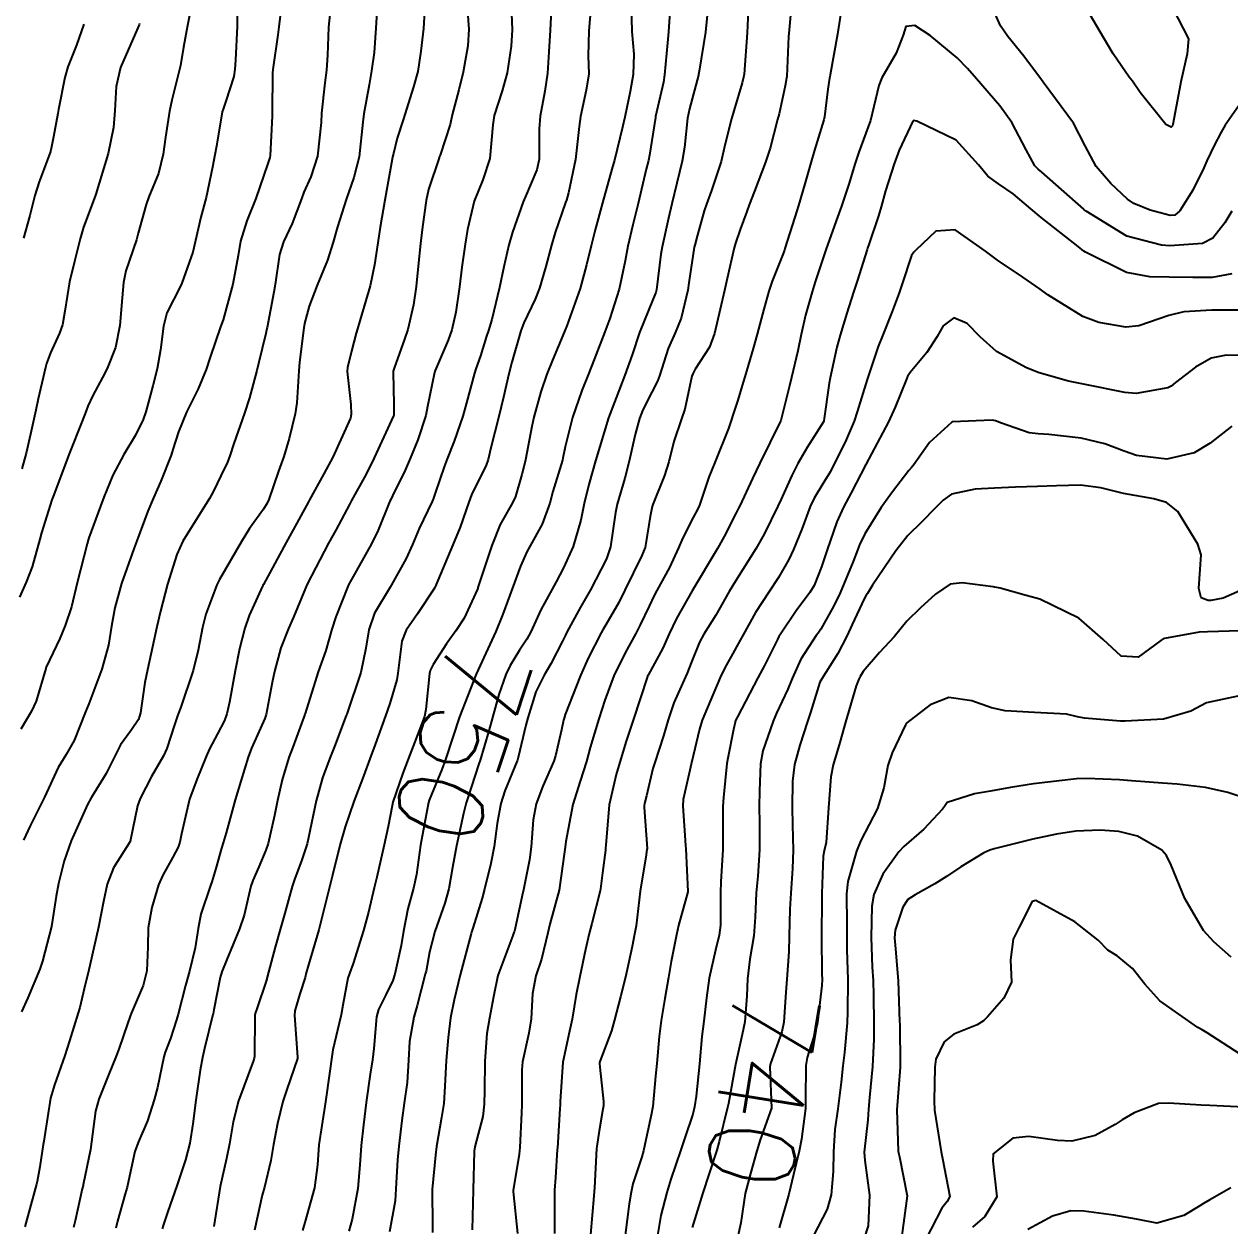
# Model space of a CAD drawing. Header units: metres. Extents: x 318500 to 325275, y 7408834 to 7428799.
# Drawn here: x 319909.2 to 319965.3, y 7410968.1 to 7411024 of the extents above; entities that cross this region are included whole.
import ezdxf
from ezdxf.enums import TextEntityAlignment as Align

# ---------------------------------------------------------------- set-up
doc = ezdxf.new("R2010")
doc.units = ezdxf.units.M
doc.header["$MEASUREMENT"] = 0
for name, color, linetype in [('Cotas', 45, 'Continuous'), ('Curvas de Nivel 1m', 11, 'Continuous'), ('Curvas de Nivel 5m', 15, 'Continuous'), ('Linha Férrea', 20, 'Continuous')]:
    doc.layers.add(name, color=color, linetype=linetype)
doc.styles.add('Style-STANDARD', font='STANDARD.shx')

msp = doc.modelspace()

# ---------------------------------------------------------------- linework, layer by layer
at = {"layer": 'Curvas de Nivel 1m', "flags": 128}
for points, elevation in [([(319917.139, 7411025.507), (319916.838, 7411023.967), (319916.65, 7411022.95), (319916.507, 7411022.106), (319916.473, 7411021.972), (319916.098, 7411020.495), (319915.991, 7411019.976), (319915.806, 7411018.764), (319915.703, 7411017.979), (319915.479, 7411017.072), (319915.035, 7411015.985), (319914.907, 7411015.634), (319914.535, 7411014.302), (319914.47, 7411014.052), (319914.451, 7411013.991), (319913.965, 7411012.541), (319913.848, 7411012), (319913.784, 7411011.291), (319913.682, 7411010.002), (319913.485, 7411008.985), (319913.087, 7411008.01), (319912.868, 7411007.589), (319912.431, 7411006.749), (319912.199, 7411006.248), (319912.114, 7411006.025), (319911.937, 7411005.549), (319911.329, 7411004.036), (319911.071, 7411003.358), (319910.581, 7411002.047), (319910.524, 7411001.891), (319910.36, 7411001.397), (319910.04, 7411000.358), (319909.955, 7411000.054), (319909.61, 7410998.775), (319909.317, 7410998.06), (319909.012, 7410997.36)], 761), ([(319921.257, 7411025.329), (319921.08, 7411023.906), (319921.038, 7411023.525), (319920.802, 7411021.908), (319920.789, 7411021.757), (319920.773, 7411019.908), (319920.767, 7411019.749), (319920.682, 7411017.909), (319920.664, 7411017.824), (319920.576, 7411017.547), (319920.01, 7411015.918), (319919.592, 7411014.876), (319919.301, 7411013.928), (319919.186, 7411013.264), (319918.941, 7411011.933), (319918.483, 7411010.27), (319918.367, 7411009.942), (319917.883, 7411008.524), (319917.695, 7411007.951), (319917.332, 7411007.061), (319916.784, 7411005.965), (319916.411, 7411005.052), (319916.149, 7411004.226), (319916.064, 7411003.973), (319915.595, 7411002.764), (319915.255, 7411001.981), (319914.987, 7411001.357), (319914.478, 7410999.989), (319914.336, 7410999.615), (319913.754, 7410997.998), (319913.444, 7410996.862), (319913.3, 7410996.005), (319913.153, 7410995.131), (319912.844, 7410994.011), (319912.244, 7410992.406), (319912.089, 7410992.022), (319911.552, 7410990.698), (319911.181, 7410990.035), (319910.813, 7410989.429), (319910.18, 7410988.05), (319909.505, 7410986.719), (319909.202, 7410986.06)], 759), ([(319941.082, 7411025.246), (319940.936, 7411023.646), (319940.642, 7411021.845), (319940.612, 7411021.678), (319940.605, 7411021.65), (319940.183, 7411020.088), (319940.099, 7411019.655), (319939.959, 7411018.287), (319939.849, 7411017.657), (319939.598, 7411016.631), (319939.368, 7411015.662), (319939.217, 7411014.997), (319938.918, 7411013.666), (319938.861, 7411013.33), (319938.654, 7411011.668), (319938.624, 7411011.543), (319938.496, 7411011.243), (319937.868, 7411009.679), (319937.514, 7411008.635), (319937.185, 7411007.689), (319936.974, 7411007.16), (319936.42, 7411005.7), (319935.819, 7411003.709), (319935.497, 7411002.599), (319935.292, 7411001.716), (319935.138, 7411000.939), (319934.78, 7410999.723), (319934.33, 7410998.724), (319933.987, 7410998.07), (319933.801, 7410997.735), (319933.273, 7410996.773), (319932.799, 7410995.745), (319932.623, 7410995.408), (319932.277, 7410994.893), (319931.845, 7410994.178), (319931.649, 7410993.759), (319931.324, 7410992.837), (319931.024, 7410991.768), (319930.857, 7410991.144), (319930.443, 7410989.777), (319930.384, 7410989.601), (319930.199, 7410989.026), (319929.891, 7410988.078), (319929.798, 7410987.786), (319929.677, 7410987.29), (319929.352, 7410985.792), (319929.155, 7410984.785), (319928.984, 7410983.797), (319928.803, 7410983.117), (319928.345, 7410981.806), (319928.09, 7410980.837), (319927.929, 7410979.964), (319927.896, 7410979.812), (319927.517, 7410978.356), (319927.365, 7410977.817), (319927.164, 7410976.688), (319927.11, 7410975.819), (319927.053, 7410974.776), (319926.919, 7410973.821), (319926.796, 7410973.014), (319926.667, 7410971.823), (319926.608, 7410971.176), (319926.531, 7410969.824), (319926.489, 7410969.27), (319926.222, 7410967.827)], 749), ([(319942.953, 7411025.349), (319942.865, 7411023.617), (319942.725, 7411021.703), (319942.717, 7411021.619), (319942.705, 7411021.553), (319942.635, 7411021.294), (319942.25, 7411019.991), (319942.136, 7411019.627), (319941.832, 7411018.39), (319941.655, 7411017.634), (319941.218, 7411016.292), (319940.975, 7411015.644), (319940.868, 7411015.332), (319940.538, 7411014.168), (319940.433, 7411013.749), (319940.412, 7411013.651), (319940.165, 7411011.994), (319940.109, 7411011.654), (319939.798, 7411010.345), (319939.52, 7411009.66), (319939.196, 7411008.936), (319938.798, 7411007.667), (319938.704, 7411007.41), (319938.438, 7411006.897), (319938.023, 7411006.079), (319937.869, 7411005.678), (319937.668, 7411004.937), (319937.383, 7411003.685), (319937.174, 7411002.903), (319936.82, 7411001.693), (319936.75, 7411001.309), (319936.52, 7410999.697), (319936.334, 7410999.14), (319935.582, 7410997.711), (319935.123, 7410996.903), (319934.48, 7410995.727), (319934.417, 7410995.599), (319934.284, 7410995.312), (319933.739, 7410994.264), (319933.422, 7410993.738), (319933.038, 7410992.956), (319932.667, 7410991.746), (319932.58, 7410991.401), (319932.212, 7410989.905), (319932.184, 7410989.776), (319932.172, 7410989.751), (319931.598, 7410988.35), (319931.413, 7410987.762), (319931.239, 7410986.832), (319931.1, 7410985.766), (319930.945, 7410984.971), (319930.651, 7410983.772), (319930.538, 7410983.36), (319930.103, 7410981.963), (319930.062, 7410981.819), (319930.048, 7410981.781), (319930.032, 7410981.714), (319929.522, 7410979.788), (319929.231, 7410978.624), (319929.07, 7410977.795), (319928.962, 7410976.87), (319928.863, 7410975.797), (319928.812, 7410974.602), (319928.757, 7410973.799), (319928.644, 7410973.146), (319928.419, 7410971.803), (319928.364, 7410971.404), (319928.22, 7410969.806), (319928.229, 7410968.111), (319928.227, 7410967.805)], 748), ([(319944.969, 7411025.304), (319944.804, 7411023.589), (319944.798, 7411023.449), (319944.716, 7411021.589), (319944.708, 7411021.52), (319944.634, 7411021.162), (319944.355, 7411019.853), (319944.291, 7411019.595), (319943.937, 7411018.253), (319943.731, 7411017.603), (319943.21, 7411016.254), (319942.969, 7411015.614), (319942.857, 7411015.314), (319942.543, 7411014.473), (319942.329, 7411013.828), (319942.273, 7411013.624), (319941.944, 7411012.193), (319941.82, 7411011.63), (319941.621, 7411010.762), (319941.355, 7411009.637), (319941.114, 7411008.997), (319940.455, 7411007.966), (319940.34, 7411007.762), (319940.304, 7411007.651), (319939.966, 7411006.115), (319939.813, 7411005.656), (319939.462, 7411004.607), (319939.222, 7411003.662), (319939.026, 7411003.028), (319938.476, 7411001.669), (319938.45, 7411001.588), (319938.362, 7411001.114), (319938.161, 7410999.854), (319938.12, 7410999.673), (319937.968, 7410999.307), (319937.186, 7410997.687), (319936.893, 7410997.11), (319936.296, 7410996.07), (319936.157, 7410995.837), (319936.079, 7410995.703), (319935.468, 7410994.516), (319935.117, 7410993.717), (319934.41, 7410991.896), (319934.356, 7410991.728), (319934.328, 7410991.64), (319934.232, 7410991.185), (319933.961, 7410989.986), (319933.876, 7410989.733), (319933.358, 7410988.573), (319933.054, 7410987.741), (319932.921, 7410986.994), (319932.827, 7410985.743), (319932.751, 7410985.144), (319932.457, 7410983.747), (319932.395, 7410983.479), (319932.105, 7410982.104), (319932.039, 7410981.813), (319932.02, 7410981.751), (319931.969, 7410981.622), (319931.278, 7410979.762), (319931.072, 7410978.757), (319930.884, 7410977.767), (319930.751, 7410977.058), (319930.67, 7410975.77), (319930.647, 7410974.411), (319930.637, 7410973.77), (319930.569, 7410973.193), (319930.198, 7410971.777), (319930.168, 7410971.576), (319930.121, 7410969.777), (319930.07, 7410967.926)], 747), ([(319965.728, 7411020.208), (319965.109, 7411019.323), (319964.927, 7411019.003), (319964.596, 7411018.379), (319964.257, 7411017.662), (319964.115, 7411017.335), (319963.607, 7411016.302), (319963.005, 7411015.346), (319962.767, 7411015.138), (319962.557, 7411015.118), (319961.626, 7411015.364), (319960.86, 7411015.673), (319960.565, 7411015.875), (319959.79, 7411016.61), (319959.113, 7411017.402), (319958.594, 7411018.369), (319958.061, 7411019.415), (319956.638, 7411021.327), (319956.56, 7411021.431), (319955.741, 7411022.533), (319955.003, 7411023.455), (319954.667, 7411023.954), (319953.999, 7411025.47)], 746), ([(319923.513, 7411025.042), (319923.399, 7411023.879), (319923.349, 7411022.582), (319923.302, 7411021.88), (319923.223, 7411021.29), (319923.07, 7411019.883), (319923.045, 7411019.442), (319922.879, 7411017.886), (319922.57, 7411016.925), (319922.249, 7411016.207), (319922.128, 7411015.894), (319921.697, 7411014.744), (319921.304, 7411013.902), (319921.111, 7411013.314), (319920.905, 7411011.906), (319920.85, 7411011.553), (319920.535, 7411009.909), (319920.524, 7411009.865), (319920.476, 7411009.629), (319920.138, 7411008.231), (319920.059, 7411007.916), (319919.714, 7411006.638), (319919.483, 7411005.924), (319918.985, 7411004.511), (319918.796, 7411003.934), (319918.688, 7411003.644), (319918.386, 7411003.006), (319918.033, 7411002.287), (319917.848, 7411001.948), (319917.277, 7411001.035), (319916.617, 7410999.966), (319916.334, 7410999.351), (319915.902, 7410997.974), (319915.575, 7410996.703), (319915.401, 7410995.979), (319915.206, 7410995.051), (319914.966, 7410993.983), (319914.84, 7410993.398), (319914.648, 7410991.986), (319914.554, 7410991.668), (319914.228, 7410991.189), (319913.717, 7410990.498), (319913.459, 7410990.001), (319913.043, 7410989.162), (319912.348, 7410988.017), (319912.177, 7410987.717), (319911.41, 7410986.031), (319911.095, 7410985.087), (319910.821, 7410984.04), (319910.718, 7410983.444), (319910.51, 7410982.044), (319910.084, 7410980.429), (319909.987, 7410980.145), (319909.953, 7410980.051), (319909.4, 7410978.713), (319909.104, 7410978.059)], 758), ([(319925.653, 7411024.867), (319925.593, 7411023.846), (319925.514, 7411022.712), (319925.399, 7411021.849), (319925.281, 7411021.2), (319925.036, 7411019.854), (319924.988, 7411019.47), (319924.814, 7411017.856), (319924.57, 7411016.886), (319924.208, 7411015.865), (319923.814, 7411014.598), (319923.609, 7411013.874), (319923.347, 7411013.048), (319922.866, 7411011.885), (319922.49, 7411010.896), (319922.272, 7411010.102), (319922.236, 7411009.892), (319922.049, 7411008.301), (319922.015, 7411007.894), (319921.916, 7411006.407), (319921.839, 7411005.896), (319921.565, 7411004.741), (319921.31, 7411003.901), (319921.061, 7411003.232), (319920.611, 7411001.908), (319920.538, 7411001.737), (319920.363, 7411001.457), (319919.713, 7411000.556), (319919.322, 7410999.925), (319918.322, 7410998.187), (319918.197, 7410997.942), (319917.685, 7410996.564), (319917.527, 7410995.951), (319917.327, 7410994.901), (319917.101, 7410993.957), (319916.513, 7410992.237), (319916.418, 7410991.967), (319916.367, 7410991.839), (319916.232, 7410991.428), (319915.865, 7410990.324), (319915.707, 7410989.975), (319915.158, 7410989.017), (319914.626, 7410987.986), (319914.511, 7410987.652), (319914.16, 7410985.99), (319913.382, 7410984.761), (319913.099, 7410984.005), (319912.923, 7410983.202), (319912.682, 7410982.011), (319912.288, 7410980.223), (319912.244, 7410980.018), (319912.212, 7410979.884), (319912.07, 7410979.336), (319911.813, 7410978.264), (319911.746, 7410978.025), (319911.34, 7410976.721), (319911.124, 7410976.033), (319910.636, 7410974.677), (319910.454, 7410974.043), (319910.172, 7410972.246), (319910.147, 7410972.047), (319910.121, 7410971.894), (319909.952, 7410970.858), (319909.828, 7410970.165), (319909.802, 7410970.051), (319909.401, 7410968.572), (319909.262, 7410968.056)], 757), ([(319927.855, 7411024.635), (319927.804, 7411023.819), (319927.695, 7411022.774), (319927.543, 7411021.821), (319927.347, 7411021.105), (319926.945, 7411019.827), (319926.863, 7411019.571), (319926.593, 7411018.724), (319926.409, 7411018.006), (319926.371, 7411017.833), (319926.322, 7411017.578), (319926.02, 7411015.838), (319925.803, 7411014.579), (319925.681, 7411013.843), (319925.538, 7411012.822), (319925.337, 7411011.847), (319924.852, 7411010.222), (319924.74, 7411009.856), (319924.681, 7411009.653), (319924.464, 7411008.807), (319924.272, 7411008.044), (319924.257, 7411007.863), (319924.427, 7411006.332), (319924.451, 7411005.86), (319924.418, 7411005.694), (319923.595, 7411003.872), (319923.169, 7411003.098), (319922.506, 7411001.888), (319922.459, 7411001.798), (319922.366, 7411001.634), (319921.747, 7411000.498), (319921.423, 7410999.899), (319920.362, 7410997.951), (319920.338, 7410997.91), (319920.319, 7410997.871), (319919.704, 7410996.514), (319919.495, 7410995.922), (319919.25, 7410994.951), (319919.047, 7410993.928), (319918.787, 7410992.473), (319918.666, 7410991.934), (319918.55, 7410991.621), (319918.226, 7410991), (319917.854, 7410990.307), (319917.696, 7410989.948), (319917.264, 7410988.884), (319916.929, 7410987.959), (319916.554, 7410986.354), (319916.474, 7410985.965), (319916.393, 7410985.73), (319916.149, 7410985.265), (319915.68, 7410984.431), (319915.482, 7410983.976), (319915.17, 7410982.923), (319915, 7410981.981), (319914.982, 7410981.09), (319914.945, 7410979.981), (319914.762, 7410979.291), (319914.211, 7410977.988), (319914.166, 7410977.871), (319914.043, 7410977.513), (319913.651, 7410976.371), (319913.513, 7410975.998), (319913.176, 7410975.167), (319912.7, 7410974.009), (319912.552, 7410973.451), (319912.371, 7410972.014), (319912.319, 7410971.66), (319911.979, 7410970.019), (319911.973, 7410969.986), (319911.937, 7410969.832), (319911.598, 7410968.341), (319911.527, 7410968.026)], 756), ([(319933.754, 7411024.659), (319933.703, 7411023.74), (319933.65, 7411022.74), (319933.577, 7411021.741), (319933.462, 7411020.907), (319933.24, 7411019.744), (319933.193, 7411019.152), (319933.188, 7411017.744), (319933.08, 7411017.24), (319932.563, 7411016.003), (319932.455, 7411015.752), (319931.952, 7411014.346), (319931.789, 7411013.761), (319931.552, 7411012.727), (319931.346, 7411011.767), (319930.991, 7411010.278), (319930.834, 7411009.775), (319930.75, 7411009.502), (319930.462, 7411008.589), (319930.252, 7411007.984), (319930.188, 7411007.784), (319929.817, 7411006.401), (319929.641, 7411005.792), (319929.231, 7411004.62), (319928.92, 7411003.802), (319928.776, 7411003.423), (319928.377, 7411002.253), (319928.261, 7411001.922), (319928.213, 7411001.812), (319927.604, 7411000.565), (319927.293, 7410999.82), (319926.998, 7410999.159), (319926.321, 7410997.935), (319926.254, 7410997.831), (319925.53, 7410996.613), (319925.266, 7410995.845), (319925.13, 7410994.994), (319924.895, 7410993.85), (319924.241, 7410991.911), (319924.221, 7410991.86), (319923.667, 7410990.419), (319923.457, 7410989.871), (319923.118, 7410988.955), (319922.813, 7410987.881), (319922.462, 7410986.185), (319922.394, 7410985.886), (319922.341, 7410985.703), (319922.149, 7410985.135), (319921.806, 7410984.222), (319921.693, 7410983.894), (319921.353, 7410982.656), (319921.146, 7410981.9), (319920.912, 7410981.082), (319920.606, 7410979.905), (319920.487, 7410979.492), (319920.054, 7410978.208), (319919.972, 7410977.99), (319919.961, 7410977.911), (319919.951, 7410975.981), (319919.94, 7410975.911), (319919.902, 7410975.795), (319919.209, 7410973.922), (319918.957, 7410972.954), (319918.783, 7410971.928), (319918.643, 7410971.247), (319918.355, 7410969.934), (319918.053, 7410968.07)], 753), ([(319935.592, 7411024.801), (319935.498, 7411023.717), (319935.479, 7411022.548), (319935.502, 7411021.717), (319935.388, 7411020.96), (319935.113, 7411019.722), (319935.056, 7411019.27), (319934.89, 7411017.725), (319934.565, 7411016.182), (319934.459, 7411015.833), (319934.424, 7411015.731), (319933.942, 7411014.333), (319933.763, 7411013.738), (319933.501, 7411012.754), (319933.207, 7411011.743), (319933.004, 7411011.235), (319932.484, 7411010.126), (319932.343, 7411009.752), (319931.926, 7411008.29), (319931.784, 7411007.76), (319931.529, 7411006.668), (319931.313, 7411005.767), (319930.939, 7411004.306), (319930.813, 7411003.774), (319930.709, 7411003.461), (319930.386, 7411002.817), (319930.043, 7411002.117), (319929.92, 7411001.787), (319929.521, 7411000.624), (319929.18, 7410999.797), (319928.353, 7410997.842), (319928.337, 7410997.81), (319928.32, 7410997.78), (319927.53, 7410996.589), (319927, 7410995.823), (319926.797, 7410995.31), (319926.614, 7410993.826), (319926.566, 7410993.518), (319926.246, 7410992.417), (319926.048, 7410991.833), (319925.561, 7410990.499), (319925.319, 7410989.843), (319925.016, 7410989.03), (319924.576, 7410987.854), (319924.168, 7410986.671), (319923.938, 7410985.863), (319923.584, 7410984.423), (319923.44, 7410983.87), (319923.18, 7410982.808), (319922.936, 7410981.877), (319922.455, 7410980.256), (319922.358, 7410979.886), (319922.303, 7410979.66), (319922.065, 7410978.901), (319921.831, 7410978.115), (319921.807, 7410977.892), (319921.956, 7410975.955), (319921.95, 7410975.891), (319921.448, 7410974.453), (319921.272, 7410973.897), (319921.014, 7410972.87), (319920.836, 7410971.901), (319920.709, 7410971.152), (319920.409, 7410969.905), (319920.307, 7410969.536), (319919.943, 7410967.91)], 752), ([(319937.468, 7411024.898), (319937.506, 7411023.687), (319937.594, 7411022.63), (319937.569, 7411021.686), (319937.429, 7411020.887), (319937.172, 7411019.692), (319937.071, 7411019.225), (319936.693, 7411017.698), (319936.576, 7411017.275), (319936.146, 7411015.706), (319935.803, 7411014.449), (319935.607, 7411013.714), (319935.401, 7411012.832), (319935.099, 7411011.721), (319934.483, 7411009.984), (319934.407, 7411009.804), (319934.377, 7411009.731), (319933.814, 7411008.383), (319933.556, 7411007.739), (319933.266, 7411006.914), (319932.946, 7411005.745), (319932.856, 7411005.305), (319932.563, 7411003.748), (319932.532, 7411003.615), (319932.39, 7411003.074), (319932.085, 7411002.044), (319931.946, 7411001.756), (319931.374, 7411000.745), (319930.985, 7410999.77), (319930.347, 7410997.807), (319930.335, 7410997.78), (319930.319, 7410997.737), (319929.697, 7410996.391), (319929.311, 7410995.795), (319928.884, 7410995.197), (319928.266, 7410994.232), (319928.127, 7410993.946), (319928.097, 7410993.812), (319927.927, 7410992.129), (319927.853, 7410991.814), (319927.416, 7410990.624), (319927.105, 7410989.821), (319926.855, 7410989.169), (319926.391, 7410987.828), (319926.349, 7410987.658), (319926.169, 7410986.685), (319925.988, 7410985.833), (319925.635, 7410984.34), (319925.518, 7410983.839), (319925.254, 7410982.702), (319925.018, 7410981.846), (319924.546, 7410980.314), (319924.367, 7410979.856), (319924.298, 7410979.635), (319924.058, 7410978.374), (319923.98, 7410977.932), (319923.96, 7410977.861), (319923.596, 7410976.297), (319923.533, 7410975.867), (319923.457, 7410975.311), (319923.255, 7410973.871), (319923.081, 7410972.776), (319922.946, 7410971.875), (319922.879, 7410970.953), (319922.746, 7410969.878), (319922.297, 7410968.258), (319922.182, 7410967.886)], 751), ([(319947.288, 7411024.954), (319947.08, 7411023.564), (319946.741, 7411021.668), (319946.716, 7411021.569), (319946.699, 7411021.509), (319946.631, 7411020.997), (319946.465, 7411019.719), (319946.432, 7411019.572), (319946.003, 7411018.161), (319945.831, 7411017.577), (319945.556, 7411016.594), (319945.254, 7411015.583), (319945.085, 7411015.051), (319944.624, 7411013.589), (319944.603, 7411013.515), (319944.526, 7411013.313), (319944.035, 7411012.069), (319943.883, 7411011.599), (319943.654, 7411010.765), (319943.344, 7411009.607), (319943.148, 7411008.932), (319942.762, 7411007.615), (319942.691, 7411007.372), (319942.434, 7411006.527), (319942.211, 7411005.835), (319942.144, 7411005.624), (319942.004, 7411005.214), (319941.367, 7411003.635), (319941.086, 7411002.943), (319940.649, 7411001.646), (319940.566, 7411001.448), (319940.361, 7411001.069), (319939.876, 7411000.126), (319939.684, 7410999.657), (319939.254, 7410998.737), (319938.664, 7410997.667), (319938.543, 7410997.441), (319938.309, 7410996.949), (319937.896, 7410996.076), (319937.691, 7410995.679), (319937.194, 7410994.768), (319936.675, 7410993.694), (319936.249, 7410992.569), (319935.967, 7410991.704), (319935.564, 7410990.365), (319935.39, 7410989.712), (319935.107, 7410988.805), (319934.756, 7410987.721), (319934.427, 7410985.99), (319934.4, 7410985.726), (319934.378, 7410985.506), (319934.13, 7410983.73), (319933.687, 7410982.153), (319933.598, 7410981.735), (319933.305, 7410980.521), (319933.032, 7410979.74), (319932.883, 7410978.927), (319932.828, 7410977.742), (319932.714, 7410977.069), (319932.425, 7410975.746), (319932.391, 7410975.372), (319932.382, 7410973.746), (319932.37, 7410973.371), (319932.298, 7410971.747), (319932.266, 7410971.446), (319931.983, 7410969.75), (319931.982, 7410969.707), (319932.186, 7410967.747)], 746), ([(319962.681, 7411024.752), (319963.406, 7411023.343), (319963.345, 7411022.651), (319963.053, 7411021.346), (319962.984, 7411020.997), (319962.675, 7411019.349), (319962.659, 7411019.3), (319962.608, 7411019.235), (319962.35, 7411019.354), (319961.157, 7411020.847), (319960.803, 7411021.378), (319960.726, 7411021.464), (319960.642, 7411021.559), (319959.901, 7411022.64), (319959.458, 7411023.398), (319958.68, 7411024.725)], 747), ([(319914.596, 7411024.056), (319914.577, 7411023.991), (319914.518, 7411023.852), (319913.714, 7411022.004), (319913.514, 7411021.12), (319913.451, 7411020.007), (319913.387, 7411019.219), (319913.141, 7411018.012), (319912.561, 7411016.111), (319912.527, 7411016.02), (319911.993, 7411014.573), (319911.833, 7411014.03), (319911.565, 7411012.983), (319911.344, 7411012.037), (319911.116, 7411010.67), (319911.007, 7411010.042), (319910.867, 7411009.651), (319910.46, 7411008.738), (319910.27, 7411008.235), (319910.216, 7411008.052), (319909.886, 7411006.597), (319909.766, 7411006.057), (319909.519, 7411004.949), (319909.319, 7411004.061), (319909.12, 7411003.332)], 762), ([(319912.014, 7411024.03), (319911.658, 7411023.043), (319911.268, 7411022.041), (319911.13, 7411021.545), (319910.832, 7411020.047), (319910.793, 7411019.861), (319910.591, 7411018.79), (319910.475, 7411018.158), (319910.446, 7411018.051), (319909.927, 7411016.696), (319909.725, 7411016.058), (319909.487, 7411015.119), (319909.194, 7411014.063)], 763), ([(319931.911, 7411024.522), (319931.932, 7411023.761), (319931.885, 7411022.994), (319931.7, 7411021.764), (319931.466, 7411020.929), (319931.098, 7411019.773), (319931.04, 7411019.337), (319930.902, 7411017.775), (319930.57, 7411016.787), (319930.174, 7411015.786), (319929.857, 7411014.473), (319929.744, 7411013.792), (319929.593, 7411012.715), (319929.483, 7411011.795), (319929.313, 7411010.622), (319929.123, 7411009.8), (319928.958, 7411009.317), (319928.455, 7411008.134), (319928.354, 7411007.908), (319928.321, 7411007.811), (319928.003, 7411006.238), (319927.917, 7411005.815), (319927.55, 7411004.677), (319927.198, 7411003.822), (319926.952, 7411003.264), (319926.374, 7411002.085), (319926.29, 7411001.913), (319926.252, 7411001.832), (319925.708, 7411000.482), (319925.393, 7410999.844), (319924.321, 7410997.932), (319924.287, 7410997.86), (319923.727, 7410996.44), (319923.547, 7410995.871), (319923.264, 7410994.887), (319922.915, 7410993.88), (319922.301, 7410991.95), (319922.28, 7410991.889), (319922.269, 7410991.861), (319922.238, 7410991.775), (319921.734, 7410990.378), (319921.553, 7410989.897), (319921.228, 7410988.866), (319921.018, 7410987.902), (319920.881, 7410987.195), (319920.582, 7410985.906), (319920.475, 7410985.587), (319920.144, 7410984.819), (319919.867, 7410984.181), (319919.782, 7410983.915), (319919.46, 7410982.57), (319919.251, 7410981.923), (319918.656, 7410980.502), (319918.427, 7410979.935), (319918.35, 7410979.661), (319918.053, 7410978.165), (319918.024, 7410977.967), (319918.015, 7410977.941), (319917.618, 7410976.354), (319917.525, 7410975.947), (319917.416, 7410975.351), (319917.225, 7410973.952), (319917.081, 7410972.856), (319916.934, 7410971.956), (319916.737, 7410971.18), (319916.331, 7410969.964), (319915.922, 7410968.772), (319915.713, 7410968.172), (319915.645, 7410967.973)], 754), ([(319965.427, 7411012.406), (319964.514, 7411012.232), (319963.615, 7411012.237), (319962.514, 7411012.258), (319961.605, 7411012.272), (319960.516, 7411012.473), (319958.619, 7411013.409), (319958.531, 7411013.47), (319958.268, 7411013.679), (319956.554, 7411015.027), (319956.065, 7411015.437), (319955.244, 7411016.127), (319954.571, 7411016.596), (319954.067, 7411016.96), (319953.636, 7411017.474), (319952.597, 7411018.624), (319950.772, 7411019.508), (319950.61, 7411019.541), (319950.595, 7411019.526), (319950.585, 7411019.51), (319949.949, 7411018.16), (319949.705, 7411017.523), (319949.312, 7411016.273), (319949.106, 7411015.532), (319948.987, 7411015.1), (319948.534, 7411013.778), (319948.472, 7411013.599), (319948.453, 7411013.541), (319947.989, 7411012.067), (319947.824, 7411011.55), (319947.515, 7411010.579), (319947.192, 7411009.559), (319947.037, 7411008.996), (319946.73, 7411007.566), (319946.686, 7411007.326), (319946.439, 7411005.57), (319946.419, 7411005.517), (319945.663, 7411004.322), (319945.234, 7411003.582), (319944.948, 7411003.028), (319944.372, 7411001.754), (319944.322, 7411001.639), (319944.298, 7411001.591), (319943.657, 7411000.294), (319943.279, 7410999.606), (319942.325, 7410998.102), (319942.033, 7410997.624), (319941.409, 7410996.528), (319940.86, 7410995.641), (319940.659, 7410995.27), (319940.27, 7410994.309), (319940.082, 7410993.832), (319940.001, 7410993.653), (319939.459, 7410992.447), (319939.193, 7410991.66), (319938.975, 7410990.916), (319938.571, 7410989.666), (319938.488, 7410989.385), (319938.187, 7410988.122), (319938.098, 7410987.755), (319938.081, 7410987.671), (319938.075, 7410987.568), (319938.166, 7410986.302), (319938.215, 7410985.669), (319938.21, 7410985.619), (319938.154, 7410985.261), (319937.92, 7410983.886), (319937.893, 7410983.674), (319937.707, 7410982.075), (319937.637, 7410981.677), (319937.518, 7410981.103), (319937.212, 7410979.683), (319936.981, 7410978.771), (319936.7, 7410977.69), (319936.557, 7410977.178), (319936.021, 7410975.752), (319936.005, 7410975.715), (319936.002, 7410975.682), (319936.018, 7410975.498), (319936.193, 7410973.889), (319936.183, 7410973.697), (319936.161, 7410973.534), (319935.982, 7410972.53), (319935.871, 7410971.803), (319935.863, 7410971.702), (319935.764, 7410969.882), (319935.757, 7410969.703), (319935.738, 7410969.503), (319935.582, 7410967.705)], 744), ([(319965.907, 7411010.722), (319964.494, 7411010.711), (319963.192, 7411010.644), (319962.491, 7411010.474), (319961.103, 7411009.987), (319960.485, 7411009.922), (319959.234, 7411010.145), (319958.49, 7411010.415), (319956.867, 7411011.426), (319956.504, 7411011.69), (319955.701, 7411012.253), (319954.524, 7411013.043), (319953.96, 7411013.469), (319952.544, 7411014.452), (319951.65, 7411014.393), (319950.719, 7411013.508), (319950.621, 7411013.417), (319950.526, 7411013.258), (319950.087, 7411011.936), (319949.943, 7411011.518), (319949.626, 7411010.657), (319949.172, 7411009.53), (319948.974, 7411009.031), (319948.466, 7411007.54), (319948.449, 7411007.491), (319947.994, 7411005.979), (319947.852, 7411005.549), (319947.427, 7411004.571), (319946.926, 7411003.562), (319946.744, 7411003.215), (319946.386, 7411002.629), (319945.982, 7411001.968), (319945.804, 7411001.576), (319945.415, 7411000.519), (319945.034, 7410999.583), (319944.808, 7410999.112), (319944.327, 7410998.281), (319943.882, 7410997.597), (319943.267, 7410996.644), (319942.686, 7410995.614), (319942.547, 7410995.355), (319942.279, 7410994.883), (319941.826, 7410994.067), (319941.622, 7410993.63), (319941.143, 7410992.53), (319940.78, 7410991.642), (319940.653, 7410991.224), (319940.28, 7410989.649), (319940.269, 7410989.589), (319940.205, 7410989.308), (319939.897, 7410987.94), (319939.871, 7410987.653), (319940.005, 7410985.808), (319940.012, 7410985.651), (319940.11, 7410983.67), (319940.106, 7410983.65), (319939.674, 7410982.086), (319939.584, 7410981.655), (319939.339, 7410980.406), (319939.209, 7410979.659), (319939.044, 7410978.682), (319938.867, 7410977.662), (319938.783, 7410976.919), (319938.668, 7410975.664), (319938.611, 7410975.067), (319938.478, 7410973.665), (319938.403, 7410973.256), (319938.069, 7410971.669), (319938.046, 7410971.592), (319937.965, 7410971.326), (319937.552, 7410970.07), (319937.478, 7410969.677), (319937.387, 7410969.131), (319937.197, 7410967.681)], 743), ([(319966.47, 7411008.614), (319965.165, 7411008.624), (319964.467, 7411008.477), (319963.733, 7411008.065), (319962.809, 7411007.346), (319962.608, 7411007.188), (319962.446, 7411007.105), (319960.972, 7411006.842), (319960.442, 7411006.879), (319958.594, 7411007.262), (319958.448, 7411007.296), (319957.827, 7411007.416), (319956.455, 7411007.797), (319955.864, 7411008.034), (319954.47, 7411008.8), (319953.714, 7411009.471), (319953.109, 7411010.104), (319952.489, 7411010.365), (319951.996, 7411009.984), (319951.709, 7411009.498), (319951.227, 7411008.744), (319950.455, 7411007.82), (319950.334, 7411007.629), (319950.281, 7411007.513), (319949.751, 7411006.199), (319949.449, 7411005.525), (319948.4, 7411003.54), (319947.711, 7411002.219), (319947.354, 7411001.555), (319947.046, 7411000.874), (319946.6, 7410999.566), (319946.332, 7410998.775), (319945.985, 7410997.911), (319945.782, 7410997.575), (319945.157, 7410996.732), (319944.39, 7410995.589), (319944.353, 7410995.526), (319944.287, 7410995.389), (319943.681, 7410994.187), (319943.371, 7410993.603), (319942.423, 7410991.799), (319942.33, 7410991.619), (319942.308, 7410991.55), (319942.234, 7410991.198), (319941.968, 7410989.87), (319941.932, 7410989.624), (319941.772, 7410988.04), (319941.74, 7410987.627), (319941.736, 7410987.187), (319941.743, 7410985.626), (319941.649, 7410984.116), (319941.638, 7410983.627), (319941.633, 7410982.101), (319941.572, 7410981.628), (319941.397, 7410980.934), (319941.103, 7410979.635), (319940.987, 7410978.715), (319940.858, 7410977.638), (319940.765, 7410976.913), (319940.659, 7410975.64), (319940.506, 7410974.144), (319940.425, 7410973.644), (319940.338, 7410973.302), (319939.978, 7410972.201), (319939.835, 7410971.789), (319939.788, 7410971.652), (319939.322, 7410970.284), (319939.139, 7410969.658), (319938.854, 7410968.585), (319938.702, 7410967.658)], 742), ([(319965.417, 7411005.315), (319964.412, 7411004.521), (319963.672, 7411004.072), (319962.404, 7411003.789), (319960.986, 7411003.951), (319960.408, 7411004.154), (319959.52, 7411004.502), (319958.414, 7411004.76), (319956.905, 7411004.935), (319956.415, 7411004.956), (319955.988, 7411005.009), (319954.702, 7411005.456), (319954.422, 7411005.567), (319954.278, 7411005.606), (319952.421, 7411005.526), (319952.398, 7411005.512), (319952.376, 7411005.49), (319951.358, 7411004.553), (319950.607, 7411003.508), (319950.516, 7411003.391), (319950.396, 7411003.258), (319949.631, 7411002.271), (319949.103, 7411001.529), (319948.352, 7411000.316), (319948.093, 7410999.795), (319948.001, 7410999.545), (319947.805, 7410999.018), (319947.2, 7410997.557), (319946.912, 7410996.96), (319946.295, 7410995.876), (319946.17, 7410995.693), (319946.081, 7410995.572), (319945.373, 7410994.479), (319944.96, 7410993.583), (319944.763, 7410993.077), (319944.244, 7410991.962), (319944.075, 7410991.592), (319943.601, 7410990.217), (319943.493, 7410989.601), (319943.444, 7410988.349), (319943.427, 7410987.601), (319943.438, 7410986.866), (319943.45, 7410985.601), (319943.362, 7410984.382), (319943.29, 7410983.603), (319943.243, 7410982.473), (319943.178, 7410981.604), (319943.002, 7410980.52), (319942.886, 7410979.608), (319942.863, 7410978.813), (319942.764, 7410977.609), (319942.643, 7410977.009), (319942.33, 7410975.615), (319942.002, 7410973.803), (319941.963, 7410973.621), (319941.575, 7410972.027), (319941.461, 7410971.628), (319941.09, 7410970.496), (319940.806, 7410969.637), (319940.319, 7410968.031)], 741), ([(319965.809, 7410995.796), (319964.296, 7410995.751), (319963.898, 7410995.732), (319962.291, 7410995.432), (319962.226, 7410995.416), (319962.121, 7410995.353), (319961.071, 7410994.575), (319960.279, 7410994.619), (319959.434, 7410995.393), (319958.305, 7410996.388), (319956.484, 7410997.262), (319956.318, 7410997.311), (319955.851, 7410997.437), (319954.649, 7410997.781), (319954.324, 7410997.842), (319952.872, 7410998.028), (319952.325, 7410997.968), (319951.629, 7410997.497), (319950.942, 7410996.872), (319950.301, 7410996.246), (319949.969, 7410995.841), (319949.706, 7410995.519), (319949.028, 7410994.78), (319948.265, 7410993.906), (319948.131, 7410993.673), (319948.069, 7410993.543), (319947.944, 7410993.232), (319947.442, 7410991.552), (319947.177, 7410990.605), (319946.876, 7410989.56), (319946.767, 7410988.996), (319946.65, 7410987.563), (319946.546, 7410985.947), (319946.458, 7410985.566), (319946.413, 7410985.309), (319946.35, 7410983.567), (319946.348, 7410983.345), (319946.327, 7410981.567), (319946.35, 7410979.834), (319946.355, 7410979.566), (319946.345, 7410979.297), (319946.149, 7410977.569), (319946.135, 7410977.483), (319946.044, 7410977.173), (319945.662, 7410975.937), (319945.598, 7410975.574), (319945.587, 7410973.991), (319945.58, 7410973.574), (319945.406, 7410972.148), (319945.29, 7410971.577), (319945.03, 7410970.498), (319944.808, 7410969.577), (319944.362, 7410968.021)], 739), ([(319965.701, 7410992.755), (319964.251, 7410992.442), (319963.52, 7410992.064), (319962.243, 7410991.68), (319960.459, 7410991.593), (319960.242, 7410991.593), (319958.565, 7410991.727), (319958.244, 7410991.798), (319957.736, 7410991.924), (319956.246, 7410991.997), (319954.869, 7410992.073), (319954.247, 7410992.207), (319953.318, 7410992.541), (319952.252, 7410992.688), (319951.394, 7410992.353), (319950.306, 7410991.509), (319950.271, 7410991.478), (319950.239, 7410991.426), (319949.616, 7410990.122), (319949.417, 7410989.522), (319949.224, 7410988.495), (319948.938, 7410987.529), (319948.165, 7410986.043), (319947.953, 7410985.543), (319947.55, 7410984.137), (319947.494, 7410983.55), (319947.506, 7410982.153), (319947.511, 7410981.549), (319947.515, 7410980.97), (319947.549, 7410979.548), (319947.544, 7410978.062), (319947.524, 7410977.548), (319947.408, 7410976.171), (319947.328, 7410975.55), (319947.248, 7410974.787), (319947.093, 7410973.554), (319946.948, 7410972.593), (319946.89, 7410971.556), (319946.876, 7410970.637), (319946.78, 7410969.552), (319946.599, 7410968.887), (319945.92, 7410967.598)], 738), ([(319966.19, 7410987.958), (319965.231, 7410988.278), (319964.198, 7410988.512), (319962.875, 7410988.668), (319962.2, 7410988.709), (319960.755, 7410988.818), (319960.202, 7410988.857), (319958.684, 7410988.921), (319958.202, 7410988.91), (319956.865, 7410988.758), (319956.199, 7410988.67), (319955.13, 7410988.512), (319954.193, 7410988.336), (319953.449, 7410988.213), (319952.185, 7410987.805), (319952.049, 7410987.624), (319951.961, 7410987.492), (319951.098, 7410986.574), (319950.162, 7410985.753), (319949.925, 7410985.514), (319949.189, 7410984.48), (319948.766, 7410983.53), (319948.666, 7410982.987), (319948.645, 7410981.532), (319948.695, 7410980.14), (319948.732, 7410979.53), (319948.757, 7410978.843), (319948.771, 7410977.529), (319948.771, 7410976.797), (319948.711, 7410975.53), (319948.557, 7410974.083), (319948.517, 7410973.532), (319948.483, 7410973.043), (319948.322, 7410971.535), (319948.345, 7410971.153), (319948.57, 7410969.531), (319948.507, 7410968.113), (319948.315, 7410967.534)], 737), ([(319965.392, 7410980.61), (319964.585, 7410981.323), (319964.108, 7410981.848), (319963.23, 7410983.339), (319962.6, 7410984.899), (319962.387, 7410985.348), (319962.162, 7410985.584), (319961.04, 7410986.238), (319960.171, 7410986.459), (319959.292, 7410986.514), (319958.171, 7410986.47), (319957.258, 7410986.331), (319956.167, 7410986.107), (319954.359, 7410985.654), (319954.161, 7410985.587), (319953.886, 7410985.464), (319952.821, 7410984.809), (319952.143, 7410984.358), (319951.611, 7410984.022), (319950.691, 7410983.504), (319950.346, 7410983.289), (319950.121, 7410982.941), (319949.761, 7410981.859), (319949.73, 7410981.516), (319949.752, 7410981.17), (319949.892, 7410979.513), (319949.967, 7410977.595), (319949.969, 7410977.511), (319949.998, 7410975.533), (319949.995, 7410975.51), (319949.994, 7410975.485), (319949.838, 7410973.512), (319949.904, 7410971.578), (319949.914, 7410971.511), (319949.967, 7410971.316), (319950.309, 7410969.504), (319950.074, 7410967.66)], 736), ([(319966.003, 7410973.632), (319964.394, 7410973.707), (319964.004, 7410973.724), (319962.478, 7410973.819), (319962.004, 7410973.798), (319960.883, 7410973.367), (319960.326, 7410973.044), (319959.992, 7410972.827), (319959.064, 7410972.314), (319957.98, 7410972.044), (319957.315, 7410972.075), (319955.983, 7410972.273), (319955.23, 7410972.193), (319954.313, 7410971.455), (319954.309, 7410971.11), (319954.492, 7410969.452), (319953.931, 7410968.549), (319953.35, 7410968.041)], 734), ([(319965.383, 7410969.871), (319964.403, 7410969.315), (319964.111, 7410969.145), (319963.937, 7410969.034), (319963.185, 7410968.584), (319961.929, 7410968.225), (319960.984, 7410968.417), (319959.932, 7410968.607), (319958.539, 7410968.789), (319957.934, 7410968.806), (319957.072, 7410968.553), (319955.925, 7410967.933)], 733)]:
    msp.add_lwpolyline(points, dxfattribs=dict(at, elevation=elevation))
at = {"layer": 'Curvas de Nivel 5m', "flags": 128}
for points, elevation in [([(319919.164, 7411025.451), (319919.137, 7411023.933), (319919.059, 7411022.349), (319919.032, 7411021.934), (319918.979, 7411021.591), (319918.618, 7411020.449), (319918.483, 7411020.071), (319918.446, 7411019.942), (319918.178, 7411018.354), (319918.104, 7411017.947), (319917.996, 7411017.37), (319917.7, 7411015.953), (319917.458, 7411015.045), (319917.21, 7411013.96), (319917.073, 7411013.411), (319916.566, 7411011.969), (319916.499, 7411011.834), (319915.864, 7411010.598), (319915.711, 7411009.978), (319915.57, 7411008.872), (319915.419, 7411007.98), (319915.224, 7411007.196), (319914.887, 7411005.985), (319914.77, 7411005.632), (319914.409, 7411004.903), (319913.864, 7411003.998), (319913.352, 7411003.039), (319912.931, 7411002.012), (319912.78, 7411001.598), (319912.346, 7411000.422), (319912.238, 7411000.125), (319912.205, 7411000.022), (319912.157, 7410999.842), (319911.704, 7410998.029), (319911.428, 7410996.908), (319911.145, 7410996.037), (319910.89, 7410995.431), (319910.261, 7410994.111), (319910.244, 7410994.067), (319910.235, 7410994.05), (319909.784, 7410992.516), (319909.578, 7410992.057), (319909.074, 7410991.215)], 760), ([(319929.857, 7411024.607), (319929.919, 7411023.791), (319929.876, 7411023.015), (319929.664, 7411021.795), (319929.45, 7411020.975), (319929.153, 7411019.802), (319929.05, 7411019.356), (319928.582, 7411017.936), (319928.548, 7411017.843), (319928.537, 7411017.81), (319928.044, 7411016.337), (319927.932, 7411015.816), (319927.768, 7411014.591), (319927.672, 7411013.819), (319927.569, 7411012.765), (319927.475, 7411011.82), (319927.351, 7411010.962), (319927.084, 7411009.824), (319926.932, 7411009.367), (319926.453, 7411008.025), (319926.402, 7411007.88), (319926.394, 7411007.831), (319926.427, 7411006.33), (319926.433, 7411005.83), (319926.42, 7411005.796), (319925.521, 7411003.843), (319925.148, 7411003.089), (319924.465, 7411001.859), (319924.433, 7411001.795), (319924.367, 7411001.669), (319923.731, 7411000.487), (319923.399, 7410999.874), (319922.401, 7410997.969), (319922.361, 7410997.889), (319922.348, 7410997.861), (319922.318, 7410997.783), (319921.762, 7410996.432), (319921.528, 7410995.898), (319921.179, 7410994.999), (319920.871, 7410993.904), (319920.768, 7410993.392), (319920.491, 7410991.907), (319920.432, 7410991.713), (319920.23, 7410991.259), (319919.804, 7410990.328), (319919.652, 7410989.918), (319919.319, 7410988.798), (319919.049, 7410987.927), (319918.626, 7410986.395), (319918.491, 7410985.935), (319918.411, 7410985.681), (319918.142, 7410984.733), (319917.959, 7410984.116), (319917.897, 7410983.943), (319917.455, 7410982.605), (319917.323, 7410981.952), (319917.19, 7410981.052), (319916.916, 7410979.957), (319916.743, 7410979.287), (319916.395, 7410977.965), (319916.318, 7410977.694), (319916.033, 7410976.828), (319915.799, 7410976.197), (319915.733, 7410975.973), (319915.431, 7410974.55), (319915.281, 7410973.977), (319914.968, 7410972.998), (319914.53, 7410971.984), (319914.379, 7410971.571), (319914.046, 7410969.989), (319914.027, 7410969.901), (319913.934, 7410969.604), (319913.58, 7410968.33), (319913.497, 7410967.996)], 755), ([(319939.301, 7411025.044), (319939.208, 7411023.665), (319939.165, 7411023.155), (319939.029, 7411021.666), (319938.973, 7411021.329), (319938.611, 7411019.735), (319938.6, 7411019.68), (319938.332, 7411017.926), (319938.277, 7411017.675), (319938.18, 7411017.28), (319937.794, 7411015.681), (319937.547, 7411014.683), (319937.324, 7411013.688), (319937.2, 7411013.009), (319936.912, 7411011.694), (319936.486, 7411010.325), (319936.253, 7411009.703), (319935.757, 7411008.414), (319935.472, 7411007.715), (319935.172, 7411006.986), (319934.739, 7411005.725), (319934.406, 7411004.364), (319934.3, 7411003.832), (319934.275, 7411003.731), (319933.836, 7411002.278), (319933.686, 7411001.737), (319933.337, 7411000.758), (319932.78, 7410999.746), (319932.621, 7410999.464), (319932.33, 7410998.798), (319931.932, 7410997.756), (319931.5, 7410996.564), (319931.18, 7410995.767), (319930.896, 7410995.155), (319930.26, 7410993.78), (319929.488, 7410991.791), (319929.172, 7410990.85), (319928.836, 7410989.801), (319928.668, 7410989.338), (319928.186, 7410988.185), (319928.072, 7410987.921), (319928.04, 7410987.811), (319927.744, 7410986.235), (319927.676, 7410985.815), (319927.492, 7410984.464), (319927.345, 7410983.818), (319927.078, 7410982.858), (319926.885, 7410981.822), (319926.77, 7410981.147), (319926.476, 7410979.826), (319926.382, 7410979.52), (319926.065, 7410978.863), (319925.71, 7410978.181), (319925.627, 7410977.836), (319925.506, 7410976.36), (319925.443, 7410975.839), (319925.336, 7410975.163), (319925.143, 7410973.843), (319925.018, 7410972.811), (319924.911, 7410971.846), (319924.851, 7410970.952), (319924.754, 7410969.848), (319924.495, 7410968.421), (319924.343, 7410967.854)], 750), ([(319965.425, 7411015.317), (319965.097, 7411014.777), (319964.541, 7411014.073), (319964.055, 7411013.817), (319962.536, 7411013.717), (319962.149, 7411013.742), (319960.542, 7411014.154), (319958.639, 7411015.328), (319958.56, 7411015.392), (319958.537, 7411015.41), (319956.577, 7411017.137), (319956.417, 7411017.271), (319956.263, 7411017.435), (319955.854, 7411018.178), (319955.185, 7411019.451), (319954.621, 7411020.219), (319953.542, 7411021.476), (319953.131, 7411021.969), (319952.65, 7411022.459), (319951.381, 7411023.503), (319950.667, 7411023.969), (319950.261, 7411023.921), (319950.127, 7411023.518), (319949.8, 7411022.671), (319949.138, 7411021.533), (319948.993, 7411021.176), (319948.61, 7411019.54), (319948.07, 7411018.065), (319947.902, 7411017.55), (319947.603, 7411016.587), (319947.254, 7411015.56), (319947.073, 7411015.041), (319946.546, 7411013.57), (319946.529, 7411013.519), (319946.038, 7411012.043), (319945.89, 7411011.576), (319945.579, 7411010.489), (319945.385, 7411009.581), (319945.223, 7411008.829), (319944.93, 7411007.585), (319944.836, 7411007.195), (319944.436, 7411005.59), (319944.42, 7411005.555), (319943.467, 7411003.604), (319943.119, 7411002.879), (319942.529, 7411001.618), (319942.476, 7411001.511), (319942.365, 7411001.283), (319941.799, 7411000.178), (319941.499, 7410999.633), (319940.32, 7410997.65), (319939.588, 7410996.37), (319939.249, 7410995.66), (319938.947, 7410994.996), (319938.261, 7410993.729), (319938.24, 7410993.691), (319938.23, 7410993.67), (319938.214, 7410993.626), (319937.581, 7410991.68), (319937.247, 7410990.662), (319936.947, 7410989.689), (319936.778, 7410989.114), (319936.451, 7410987.696), (319936.289, 7410985.825), (319936.287, 7410985.698), (319936.275, 7410985.582), (319936.143, 7410984.539), (319936.044, 7410983.788), (319936.032, 7410983.701), (319935.642, 7410982.172), (319935.519, 7410981.709), (319935.355, 7410980.974), (319935.093, 7410979.715), (319934.919, 7410978.866), (319934.731, 7410977.72), (319934.602, 7410977.161), (319934.292, 7410975.726), (319934.172, 7410973.898), (319934.169, 7410973.727), (319934.161, 7410973.564), (319934.043, 7410971.729), (319934.037, 7410971.661), (319933.949, 7410970.363), (319933.905, 7410969.766), (319933.906, 7410969.73), (319933.9, 7410967.75)], 745), ([(319966.326, 7410997.885), (319965.023, 7410997.319), (319964.442, 7410997.205), (319964.318, 7410997.21), (319964.004, 7410997.333), (319963.889, 7410997.77), (319964, 7410999.333), (319963.846, 7410999.836), (319962.909, 7411001.345), (319962.376, 7411001.768), (319961.794, 7411001.944), (319960.382, 7411002.188), (319959.334, 7411002.447), (319958.387, 7411002.568), (319957.269, 7411002.539), (319956.386, 7411002.511), (319955.356, 7411002.475), (319954.385, 7411002.439), (319953.476, 7411002.381), (319952.38, 7411002.15), (319951.989, 7411001.881), (319951.627, 7411001.497), (319951.001, 7411000.863), (319950.351, 7411000.227), (319949.784, 7410999.518), (319948.708, 7410997.918), (319948.471, 7410997.538), (319948.408, 7410997.449), (319948.316, 7410997.286), (319947.761, 7410996.085), (319947.515, 7410995.552), (319947.097, 7410994.739), (319946.339, 7410993.569), (319946.258, 7410993.405), (319945.822, 7410991.996), (319945.683, 7410991.576), (319945.321, 7410990.482), (319945.08, 7410989.581), (319944.984, 7410988.796), (319944.969, 7410987.582), (319944.982, 7410986.772), (319945.009, 7410985.582), (319944.987, 7410984.742), (319944.902, 7410983.582), (319944.858, 7410982.844), (319944.83, 7410981.583), (319944.812, 7410980.864), (319944.716, 7410979.584), (319944.67, 7410978.985), (319944.582, 7410977.585), (319944.488, 7410977.141), (319944.024, 7410975.84), (319943.957, 7410975.655), (319943.939, 7410975.591), (319943.932, 7410975.504), (319944, 7410973.59), (319943.472, 7410972.103), (319943.321, 7410971.6), (319943.021, 7410970.537), (319942.781, 7410969.607), (319942.571, 7410968.255), (319942.444, 7410967.612)], 740), ([(319966.03, 7410975.958), (319964.276, 7410977.097), (319964.049, 7410977.232), (319963.842, 7410977.332), (319962.068, 7410978.575), (319961.376, 7410979.361), (319960.806, 7410980.088), (319960.093, 7410980.679), (319959.647, 7410980.938), (319959.199, 7410981.394), (319958.113, 7410982.247), (319956.31, 7410983.245), (319956.127, 7410983.2), (319955.534, 7410982.013), (319955.253, 7410981.443), (319955.132, 7410980.486), (319955.174, 7410979.444), (319954.819, 7410978.698), (319954.055, 7410977.827), (319953.869, 7410977.647), (319953.578, 7410977.467), (319952.495, 7410977.032), (319952.038, 7410976.669), (319951.655, 7410975.865), (319951.608, 7410975.494), (319951.579, 7410973.919), (319951.594, 7410973.494), (319951.896, 7410971.556), (319951.913, 7410971.481), (319951.966, 7410971.244), (319952.296, 7410969.476), (319952.178, 7410969.237), (319951.934, 7410968.927), (319951.185, 7410967.491)], 735)]:
    msp.add_lwpolyline(points, dxfattribs=dict(at, elevation=elevation))
at = {"layer": 'Linha Férrea'}
msp.add_lwpolyline([(320282.851, 7410638.027, 0.100687), (320180.06, 7410806.177, 0.011092), (320120.466, 7410867.672, -0.002948), (320074.601, 7410914.641, -0.012103), (320041.955, 7410951.321, -0.045686), (320001.626, 7411011.637, -0.107338), (319959.135, 7411167.149, -0.013326), (319956.166, 7411264.323), (319956.87, 7411367.641), (319956.367, 7411462.441, -0.006604), (319958.562, 7411572.592, -0.050397), (319978.275, 7411705.857, -0.036163), (320008.849, 7411791.346), (320030.524, 7411841.112, -0.005892)], format="xyb", dxfattribs=at)

# ---------------------------------------------------------------- texts
at = {"layer": 'Cotas', "style": 'Style-STANDARD'}
for s, rotation, p in [('750', 251.8505, (319929.604, 7410990.587, 750)), ('740', 260.9027, (319943.592, 7410974.493, 740))]:
    msp.add_text(s, height=4, rotation=rotation, dxfattribs=at).set_placement(p, align=Align.MIDDLE_CENTER)

doc.saveas('drawing.dxf')
